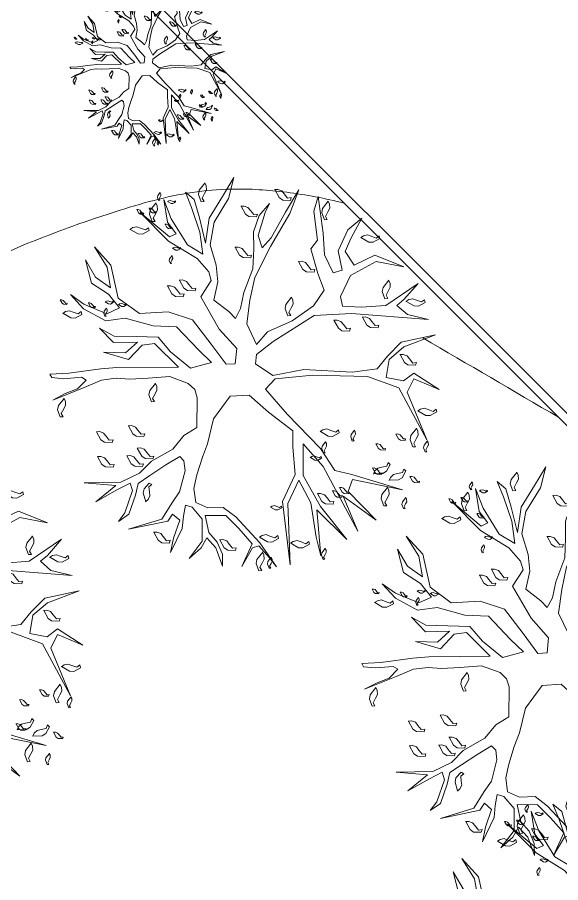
# Model space of a CAD drawing. Header units: millimetres. Extents: x 235 to 418, y 139 to 274.
# Drawn here: x 363.71 to 382.26, y 168.74 to 198.29 of the extents above; entities that cross this region are included whole.
import ezdxf

# ---------------------------------------------------------------- set-up
doc = ezdxf.new("R2010")
doc.units = ezdxf.units.MM
doc.header["$LTSCALE"] = 0.01
for name, color, linetype, lineweight in [('arboles', 252, 'Continuous', 9), ('muebles', 191, 'Continuous', 9), ('muros bajos', 42, 'Continuous', 18), ('pasto', 153, 'Continuous', 9), ('puertas', 2, 'Continuous', 9)]:
    doc.layers.add(name, color=color, linetype=linetype, lineweight=lineweight)

# ---------------------------------------------------------------- blocks, each defined once
blk = doc.blocks.new('A$C0A697A68')
at = {"layer": 'puertas'}
blk.add_lwpolyline([(2.368, 4.301), (2.658, 3.795), (2.932, 3.488), (2.908, 3.251), (2.765, 3.243), (2.534, 3.557), (2.239, 3.939), (1.856, 4.066), (1.404, 4.039), (1.072, 4.283), (0.958, 4.801), (0.698, 5.088), (0.896, 4.77), (0.951, 4.445), (0.717, 4.613), (0.559, 4.881), (0.652, 4.516), (0.92, 4.341), (1.092, 4.13), (0.894, 4.037), (0.53, 4.189), (0.321, 4.338), (0.529, 4.111), (0.876, 3.924), (1.181, 3.965), (1.619, 3.845), (1.987, 3.828), (2.336, 3.464), (2.539, 3.269), (2.207, 3.18), (1.895, 3.438), (1.698, 3.667), (1.353, 3.677), (1.007, 3.686), (0.78, 3.811), (0.999, 3.585), (1.375, 3.591), (1.187, 3.421), (0.842, 3.431), (1.234, 3.317), (1.448, 3.545), (1.644, 3.571), (2.016, 3.199), (1.052, 3.191), (0.799, 3.17), (0.297, 3.103), (0, 3.085), (0.029, 3.034), (0.22, 3.015), (0.494, 3.04), (0.567, 2.995), (0.43, 2.854), (0.24, 2.784), (0.043, 2.68), (0.538, 2.88), (0.811, 2.994), (1.04, 3.024), (1.253, 3.008), (1.54, 3.024), (1.881, 3.048), (2.172, 2.942), (2.274, 2.845), (2.313, 2.717), (2.309, 2.25), (2.104, 2.123), (1.932, 1.911), (1.592, 1.721), (1.406, 1.53), (1.114, 1.391), (0.538, 1.381), (1.033, 1.336), (0.722, 1.083), (1.063, 1.273), (1.26, 1.377), (1.298, 1.26), (1.178, 0.911), (1.074, 0.775), (1.237, 0.886), (1.341, 1.188), (1.383, 1.371), (1.566, 1.496), (1.821, 1.663), (2.037, 1.792), (2.102, 1.723), (2.122, 1.57), (2.034, 1.236), (1.922, 1.077), (1.757, 0.811), (1.235, 0.652), (1.851, 0.779), (1.925, 0.889), (2.037, 0.793), (1.941, 0.513), (1.894, 0.285), (2.077, 0.665), (2.096, 0.856), (2.128, 1.027), (2.232, 0.996), (2.391, 0.807), (2.392, 0.463), (2.184, 0.191), (2.373, 0.36), (2.463, 0.516), (2.606, 0.358), (2.711, 0.072), (2.708, 0.26), (2.627, 0.45), (2.496, 0.599), (2.438, 0.868), (2.76, 0.867), (2.965, 0.661), (3.174, 0.423), (3.011, 0.068), (3.183, 0.357), (3.278, 0.392), (3.448, 0.204), (3.555, 0.063), (3.294, 0.439), (2.918, 0.844), (2.721, 0.995), (2.478, 0.985), (2.289, 1.071), (2.26, 1.289), (2.308, 1.506), (2.393, 1.784), (2.476, 1.995), (2.568, 2.385), (2.831, 2.742), (3.129, 2.759), (3.431, 2.489), (3.814, 2.196), (3.815, 1.94), (3.85, 1.512), (3.652, 1.086), (3.773, 0.092), (3.734, 1.053), (3.907, 1.42), (4.098, 1.068), (4.182, 0.524), (4.254, 0.234), (4.191, 0.958), (4.664, 0.488), (4.25, 1.01), (3.975, 1.495), (3.974, 1.995), (4.289, 1.637), (4.835, 0.622), (4.606, 1.169), (5.122, 0.794), (4.685, 1.246), (4.749, 1.432), (5.536, 1.271), (4.739, 1.509), (4.475, 1.573), (4.251, 1.921), (3.724, 2.461), (3.383, 2.849), (3.539, 3.014), (4.13, 3.071), (4.988, 3.052), (5.478, 2.873), (5.92, 2.055), (5.609, 2.802), (5.714, 3.015), (6.114, 2.847), (5.713, 3.104), (5.552, 2.983), (5.278, 3.035), (5.329, 3.319), (5.558, 3.516), (6.055, 3.705), (5.515, 3.588), (5.3, 3.371), (5.138, 3.172), (4.745, 3.119), (3.985, 3.162), (3.499, 3.064), (3.23, 3.25), (3.244, 3.396), (3.505, 3.598), (4.15, 4.006), (4.734, 4.039), (5.945, 3.946), (5.612, 4.023), (5.449, 4.168), (5.559, 4.26), (5.78, 4.512), (5.272, 4.167), (4.887, 4.137), (4.596, 4.154), (4.565, 4.305), (4.72, 4.637), (5.124, 4.857), (5.557, 4.771), (5.1, 4.954), (4.776, 4.8), (4.637, 5.014), (4.73, 5.227), (4.9, 5.538), (4.68, 5.353), (4.525, 5.022), (4.587, 4.719), (4.449, 4.678), (4.311, 4.96), (4.288, 5.301), (4.211, 5.879), (4.142, 5.648), (4.203, 5.19), (4.099, 5.054), (4.206, 4.668), (4.308, 4.404), (4.14, 4.16), (3.805, 3.926), (3.418, 3.753), (3.245, 3.552), (3.091, 3.875), (3.141, 4.248), (3.216, 4.603), (3.461, 5.091), (3.769, 5.609), (3.908, 5.983), (3.7, 5.633), (3.476, 5.226), (3.33, 5.073), (3.271, 5.265), (3.379, 5.624), (3.449, 5.766), (3.285, 5.578), (3.197, 5.322), (3.2, 5.056), (3.186, 4.743), (3.047, 4.369), (2.992, 4.118), (2.913, 3.963), (2.809, 4.071), (2.575, 4.251), (2.636, 4.536), (2.612, 4.8), (2.514, 5.12), (2.578, 5.472), (2.805, 5.847), (2.89, 6.175), (2.712, 5.879), (2.502, 5.54), (2.444, 5.144), (2.347, 5.541), (2.264, 5.83), (2.126, 5.945), (2.225, 5.703), (2.354, 5.32), (2.401, 4.971), (2.159, 5.117), (1.905, 5.527), (1.786, 5.833), (1.845, 5.474), (1.98, 5.293), (1.876, 5.245), (1.414, 5.628), (1.863, 5.177), (2.31, 4.904), (2.493, 4.695), (2.534, 4.556)], close=True, dxfattribs=at)
for points in [[(2.432, 6.091), (2.454, 6.044), (2.459, 5.98), (2.429, 5.924), (2.39, 5.852), (2.419, 5.801), (2.374, 5.796), (2.331, 5.908), (2.345, 5.975), (2.434, 6.088)], [(3.528, 5.986), (3.58, 5.988), (3.641, 5.966), (3.68, 5.918), (3.732, 5.853), (3.79, 5.86), (3.776, 5.817), (3.656, 5.821), (3.6, 5.86), (3.531, 5.986)], [(1.731, 5.941), (1.74, 5.921), (1.742, 5.894), (1.73, 5.87), (1.713, 5.839), (1.725, 5.818), (1.706, 5.816), (1.688, 5.863), (1.694, 5.891), (1.731, 5.94)], [(1.664, 5.777), (1.686, 5.73), (1.69, 5.666), (1.661, 5.611), (1.622, 5.538), (1.651, 5.487), (1.606, 5.483), (1.563, 5.595), (1.576, 5.661), (1.665, 5.775)], [(1.847, 5.797), (1.865, 5.81), (1.892, 5.815), (1.917, 5.806), (1.95, 5.794), (1.97, 5.809), (1.974, 5.79), (1.93, 5.766), (1.901, 5.767), (1.848, 5.798)], [(2.997, 5.726), (3.049, 5.728), (3.109, 5.707), (3.149, 5.658), (3.2, 5.594), (3.258, 5.6), (3.245, 5.557), (3.125, 5.562), (3.069, 5.6), (3, 5.727)], [(4.368, 5.805), (4.39, 5.758), (4.394, 5.694), (4.365, 5.639), (4.326, 5.566), (4.355, 5.515), (4.31, 5.511), (4.267, 5.623), (4.28, 5.689), (4.37, 5.803)], [(1.364, 5.672), (1.386, 5.673), (1.412, 5.663), (1.429, 5.643), (1.451, 5.615), (1.475, 5.618), (1.47, 5.6), (1.419, 5.602), (1.395, 5.618), (1.366, 5.672)], [(1.555, 5.692), (1.577, 5.693), (1.603, 5.684), (1.62, 5.663), (1.642, 5.636), (1.666, 5.639), (1.661, 5.621), (1.61, 5.623), (1.586, 5.639), (1.556, 5.693)], [(1.806, 5.443), (1.828, 5.443), (1.854, 5.434), (1.87, 5.414), (1.892, 5.386), (1.917, 5.389), (1.911, 5.371), (1.86, 5.373), (1.836, 5.389), (1.807, 5.443)], [(1.256, 5.36), (1.3, 5.389), (1.363, 5.402), (1.421, 5.38), (1.499, 5.352), (1.545, 5.387), (1.556, 5.343), (1.451, 5.285), (1.383, 5.289), (1.258, 5.362)], [(4.88, 5.233), (4.923, 5.262), (4.986, 5.275), (5.045, 5.253), (5.123, 5.225), (5.169, 5.26), (5.179, 5.216), (5.074, 5.159), (5.007, 5.163), (4.882, 5.236)], [(1.925, 5.066), (1.944, 5.078), (1.971, 5.084), (1.996, 5.075), (2.029, 5.063), (2.048, 5.078), (2.053, 5.059), (2.008, 5.034), (1.979, 5.036), (1.926, 5.067)], [(2.905, 5.081), (2.957, 5.083), (3.018, 5.062), (3.057, 5.013), (3.109, 4.949), (3.167, 4.955), (3.153, 4.912), (3.034, 4.917), (2.978, 4.955), (2.909, 5.082)], [(1.916, 4.95), (1.926, 4.93), (1.927, 4.903), (1.915, 4.879), (1.898, 4.848), (1.911, 4.827), (1.892, 4.825), (1.873, 4.873), (1.879, 4.901), (1.917, 4.949)], [(3.901, 4.859), (3.953, 4.861), (4.013, 4.839), (4.053, 4.791), (4.104, 4.726), (4.162, 4.733), (4.149, 4.69), (4.029, 4.694), (3.973, 4.733), (3.904, 4.859)], [(2.031, 4.565), (2.083, 4.567), (2.144, 4.545), (2.183, 4.497), (2.235, 4.432), (2.292, 4.439), (2.279, 4.396), (2.159, 4.4), (2.103, 4.439), (2.034, 4.565)], [(5.318, 4.566), (5.341, 4.519), (5.345, 4.455), (5.316, 4.4), (5.277, 4.327), (5.306, 4.276), (5.261, 4.272), (5.218, 4.384), (5.231, 4.45), (5.32, 4.564)], [(1.843, 4.473), (1.895, 4.475), (1.956, 4.454), (1.995, 4.405), (2.047, 4.341), (2.105, 4.347), (2.091, 4.304), (1.972, 4.309), (1.916, 4.347), (1.847, 4.474)], [(0.16, 4.255), (0.183, 4.255), (0.208, 4.246), (0.225, 4.226), (0.247, 4.198), (0.272, 4.201), (0.266, 4.183), (0.215, 4.185), (0.191, 4.201), (0.162, 4.255)], [(0.867, 4.221), (0.886, 4.233), (0.913, 4.239), (0.938, 4.23), (0.971, 4.218), (0.99, 4.233), (0.995, 4.214), (0.95, 4.189), (0.921, 4.191), (0.868, 4.222)], [(3.792, 4.296), (3.815, 4.249), (3.819, 4.185), (3.79, 4.13), (3.751, 4.057), (3.78, 4.006), (3.735, 4.002), (3.692, 4.114), (3.705, 4.18), (3.794, 4.294)], [(5.591, 4.229), (5.635, 4.258), (5.698, 4.271), (5.756, 4.249), (5.834, 4.221), (5.88, 4.256), (5.891, 4.212), (5.786, 4.154), (5.718, 4.158), (5.593, 4.231)], [(0.2, 4.042), (0.244, 4.071), (0.307, 4.084), (0.365, 4.062), (0.443, 4.034), (0.489, 4.069), (0.5, 4.025), (0.395, 3.968), (0.327, 3.972), (0.203, 4.045)], [(0.601, 4.205), (0.624, 4.206), (0.649, 4.197), (0.666, 4.176), (0.688, 4.148), (0.713, 4.151), (0.707, 4.133), (0.656, 4.135), (0.632, 4.151), (0.603, 4.205)], [(0.889, 4.123), (0.898, 4.103), (0.9, 4.076), (0.887, 4.052), (0.871, 4.021), (0.883, 4), (0.864, 3.998), (0.846, 4.046), (0.851, 4.074), (0.889, 4.122)], [(1.075, 4.182), (1.094, 4.194), (1.12, 4.199), (1.146, 4.19), (1.178, 4.178), (1.198, 4.193), (1.203, 4.174), (1.158, 4.15), (1.129, 4.151), (1.076, 4.183)], [(4.905, 3.983), (4.957, 3.985), (5.018, 3.963), (5.057, 3.914), (5.109, 3.85), (5.167, 3.857), (5.153, 3.813), (5.034, 3.818), (4.978, 3.856), (4.909, 3.983)], [(4.457, 3.934), (4.509, 3.936), (4.57, 3.914), (4.609, 3.866), (4.661, 3.801), (4.718, 3.808), (4.705, 3.765), (4.585, 3.769), (4.529, 3.808), (4.46, 3.934)], [(5.494, 3.395), (5.546, 3.397), (5.607, 3.376), (5.646, 3.327), (5.698, 3.262), (5.756, 3.269), (5.742, 3.226), (5.622, 3.231), (5.567, 3.269), (5.498, 3.396)], [(1.653, 2.945), (1.676, 2.898), (1.68, 2.834), (1.651, 2.778), (1.612, 2.706), (1.641, 2.655), (1.596, 2.65), (1.553, 2.762), (1.566, 2.829), (1.655, 2.942)], [(0.22, 2.709), (0.242, 2.662), (0.246, 2.598), (0.217, 2.543), (0.178, 2.47), (0.207, 2.419), (0.162, 2.415), (0.119, 2.527), (0.132, 2.593), (0.222, 2.707)], [(5.776, 2.511), (5.82, 2.539), (5.883, 2.552), (5.941, 2.531), (6.019, 2.502), (6.065, 2.538), (6.076, 2.494), (5.971, 2.436), (5.903, 2.44), (5.778, 2.513)], [(0.729, 2.182), (0.781, 2.184), (0.841, 2.162), (0.881, 2.113), (0.932, 2.049), (0.99, 2.056), (0.977, 2.012), (0.857, 2.017), (0.801, 2.055), (0.732, 2.182)], [(1.228, 2.276), (1.28, 2.278), (1.341, 2.256), (1.38, 2.208), (1.432, 2.143), (1.49, 2.15), (1.476, 2.107), (1.356, 2.111), (1.3, 2.15), (1.231, 2.276)], [(4.244, 2.184), (4.287, 2.213), (4.35, 2.226), (4.409, 2.204), (4.487, 2.176), (4.533, 2.211), (4.543, 2.167), (4.438, 2.109), (4.371, 2.113), (4.246, 2.186)], [(4.782, 2.209), (4.795, 2.181), (4.798, 2.143), (4.781, 2.111), (4.758, 2.068), (4.775, 2.038), (4.748, 2.035), (4.723, 2.101), (4.731, 2.14), (4.783, 2.207)], [(5.754, 2.238), (5.777, 2.191), (5.781, 2.127), (5.751, 2.071), (5.713, 1.998), (5.741, 1.948), (5.696, 1.943), (5.654, 2.055), (5.667, 2.122), (5.756, 2.235)], [(5.43, 2.147), (5.461, 2.148), (5.497, 2.135), (5.52, 2.107), (5.55, 2.069), (5.584, 2.072), (5.576, 2.047), (5.506, 2.05), (5.473, 2.072), (5.432, 2.147)], [(5.926, 2.04), (5.939, 2.012), (5.942, 1.975), (5.925, 1.942), (5.902, 1.899), (5.919, 1.869), (5.892, 1.866), (5.867, 1.932), (5.874, 1.972), (5.927, 2.039)], [(1.369, 1.927), (1.421, 1.929), (1.481, 1.907), (1.521, 1.858), (1.572, 1.794), (1.63, 1.801), (1.617, 1.757), (1.497, 1.762), (1.441, 1.8), (1.372, 1.927)], [(4.328, 2.024), (4.341, 1.996), (4.344, 1.958), (4.327, 1.925), (4.304, 1.882), (4.321, 1.852), (4.294, 1.85), (4.269, 1.916), (4.277, 1.955), (4.329, 2.022)], [(5.116, 1.993), (5.147, 1.995), (5.183, 1.982), (5.206, 1.953), (5.236, 1.915), (5.271, 1.919), (5.262, 1.894), (5.192, 1.896), (5.159, 1.919), (5.118, 1.994)], [(0.745, 1.793), (0.797, 1.795), (0.857, 1.774), (0.897, 1.725), (0.948, 1.661), (1.006, 1.667), (0.993, 1.624), (0.873, 1.629), (0.817, 1.667), (0.748, 1.794)], [(1.205, 1.805), (1.257, 1.807), (1.318, 1.786), (1.357, 1.737), (1.409, 1.673), (1.467, 1.679), (1.453, 1.636), (1.333, 1.641), (1.277, 1.679), (1.208, 1.806)], [(4.087, 1.777), (4.113, 1.794), (4.15, 1.802), (4.185, 1.789), (4.231, 1.772), (4.258, 1.793), (4.264, 1.767), (4.202, 1.733), (4.162, 1.735), (4.089, 1.779)], [(5.082, 1.518), (5.103, 1.566), (5.149, 1.611), (5.211, 1.625), (5.291, 1.642), (5.311, 1.697), (5.344, 1.666), (5.286, 1.561), (5.227, 1.527), (5.083, 1.522)], [(5.062, 1.612), (5.093, 1.614), (5.129, 1.601), (5.152, 1.572), (5.182, 1.534), (5.216, 1.538), (5.208, 1.512), (5.138, 1.515), (5.105, 1.538), (5.064, 1.613)], [(5.329, 1.418), (5.35, 1.466), (5.396, 1.511), (5.457, 1.524), (5.538, 1.542), (5.557, 1.597), (5.59, 1.566), (5.533, 1.46), (5.474, 1.427), (5.33, 1.421)], [(1.502, 1.081), (1.541, 1.116), (1.569, 1.174), (1.562, 1.236), (1.554, 1.318), (1.6, 1.354), (1.56, 1.376), (1.478, 1.288), (1.465, 1.222), (1.505, 1.083)], [(5.65, 1.481), (5.681, 1.482), (5.717, 1.469), (5.74, 1.441), (5.77, 1.403), (5.805, 1.406), (5.797, 1.381), (5.726, 1.384), (5.693, 1.406), (5.652, 1.481)], [(4.434, 1.253), (4.465, 1.254), (4.501, 1.242), (4.524, 1.213), (4.555, 1.175), (4.589, 1.179), (4.581, 1.153), (4.51, 1.156), (4.477, 1.178), (4.436, 1.253)], [(4.545, 1.307), (4.576, 1.308), (4.612, 1.296), (4.635, 1.267), (4.666, 1.229), (4.7, 1.233), (4.692, 1.207), (4.621, 1.21), (4.588, 1.233), (4.547, 1.307)], [(5.301, 1.311), (5.323, 1.264), (5.327, 1.2), (5.298, 1.145), (5.259, 1.072), (5.288, 1.021), (5.243, 1.017), (5.2, 1.129), (5.213, 1.195), (5.303, 1.309)], [(4.199, 1.213), (4.251, 1.215), (4.311, 1.193), (4.351, 1.144), (4.402, 1.08), (4.46, 1.087), (4.447, 1.043), (4.327, 1.048), (4.271, 1.086), (4.202, 1.213)], [(5.586, 1.149), (5.599, 1.121), (5.602, 1.083), (5.584, 1.05), (5.562, 1.007), (5.579, 0.977), (5.552, 0.975), (5.527, 1.041), (5.534, 1.08), (5.587, 1.147)], [(3.463, 0.999), (3.489, 1.015), (3.526, 1.023), (3.561, 1.01), (3.607, 0.993), (3.634, 1.014), (3.64, 0.988), (3.578, 0.954), (3.538, 0.957), (3.465, 1)], [(1.628, 0.603), (1.68, 0.605), (1.74, 0.584), (1.78, 0.535), (1.831, 0.47), (1.889, 0.477), (1.876, 0.434), (1.756, 0.438), (1.7, 0.477), (1.631, 0.603)], [(3.289, 0.525), (3.332, 0.553), (3.395, 0.566), (3.454, 0.544), (3.532, 0.516), (3.578, 0.551), (3.588, 0.507), (3.483, 0.45), (3.416, 0.454), (3.291, 0.527)], [(2.664, 0.486), (2.716, 0.488), (2.777, 0.467), (2.816, 0.418), (2.868, 0.353), (2.926, 0.36), (2.912, 0.317), (2.792, 0.321), (2.737, 0.36), (2.667, 0.487)], [(3.777, 0.431), (3.821, 0.46), (3.884, 0.473), (3.943, 0.451), (4.02, 0.423), (4.066, 0.458), (4.077, 0.414), (3.972, 0.357), (3.904, 0.361), (3.78, 0.434)], [(3.339, 0.295), (3.361, 0.248), (3.366, 0.183), (3.336, 0.128), (3.297, 0.055), (3.326, 0.005), (3.281, 0), (3.238, 0.112), (3.251, 0.178), (3.341, 0.292)], [(4.322, 0.35), (4.335, 0.322), (4.338, 0.284), (4.32, 0.252), (4.298, 0.209), (4.315, 0.179), (4.288, 0.176), (4.263, 0.242), (4.27, 0.281), (4.323, 0.348)], [(3.475, 0.211), (3.488, 0.183), (3.491, 0.145), (3.473, 0.112), (3.45, 0.069), (3.467, 0.039), (3.441, 0.037), (3.416, 0.103), (3.423, 0.142), (3.476, 0.209)]]:
    blk.add_lwpolyline(points, dxfattribs=at)

msp = doc.modelspace()

# ---------------------------------------------------------------- linework, layer by layer
at = {"layer": 'muebles'}
msp.add_open_spline([(374.867, 191.948), (374.22, 192.104), (373.566, 192.232), (372.279, 192.397), (371.648, 192.438), (370.569, 192.415), (370.122, 192.379), (369.236, 192.246), (368.802, 192.151), (367.928, 191.925), (367.487, 191.791), (365.74, 191.232), (364.393, 190.737), (361.779, 189.565), (360.513, 188.89), (358.618, 187.592), (357.92, 187.033), (356.835, 185.964), (356.414, 185.478), (355.682, 184.449), (355.37, 183.909), (354.53, 182.131), (354.183, 180.826), (353.767, 178.121), (353.697, 176.718), (353.673, 173.857), (353.718, 172.398), (353.798, 168.629), (353.81, 166.312), (353.392, 163.033), (353.193, 162.003), (352.681, 160.224), (352.401, 159.462), (351.726, 157.96), (351.334, 157.223), (350.011, 155.069), (348.934, 153.708), (345.6, 150.311), (343.058, 148.508), (337.698, 145.988), (334.883, 145.275), (331.416, 145.262), (330.619, 145.324), (329.111, 145.58), (328.398, 145.765), (327.291, 146.168), (326.882, 146.346), (326.056, 146.746), (325.642, 146.968), (324.3, 147.711), (323.358, 148.275), (321.533, 149.162), (320.669, 149.51), (319.398, 149.798), (319.049, 149.856), (318.34, 149.926), (317.987, 149.939), (316.727, 149.928), (315.836, 149.82), (314.149, 149.619), (313.352, 149.526), (312.3, 149.523), (311.971, 149.545), (311.471, 149.629), (311.28, 149.678), (310.905, 149.805), (310.723, 149.884), (310.08, 150.218), (309.635, 150.56), (308.761, 151.427), (308.334, 151.952), (307.489, 153.126), (307.07, 153.775), (305.907, 155.626), (305.147, 156.886), (303.768, 158.754), (303.23, 159.408), (302.25, 160.394), (301.841, 160.758), (300.971, 161.42), (300.513, 161.717), (299.086, 162.497), (298.065, 162.869), (296.343, 163.179), (295.655, 163.223), (294.46, 163.143), (293.95, 163.056), (292.969, 162.785), (292.496, 162.604), (290.837, 161.818), (289.758, 161.008), (287.83, 159.226), (286.986, 158.263), (285.445, 156.275), (284.749, 155.25), (282.999, 152.562), (281.995, 150.907), (280.345, 148.643), (279.763, 147.917), (278.51, 146.579), (277.833, 145.958), (275.666, 144.242), (274.04, 143.293), (268.513, 140.945), (264.112, 140.246), (257.605, 140.58), (255.669, 140.837), (252.225, 141.579), (250.716, 142), (249.233, 142.509)], degree=3, knots=[3.716939, 3.716939, 3.716939, 3.716939, 5.600581, 5.600581, 7.382701, 7.382701, 8.622132, 8.622132, 9.861563, 9.861563, 11.167809, 11.167809, 15.094441, 15.094441, 19.021073, 19.021073, 21.581069, 21.581069, 23.471169, 23.471169, 25.361269, 25.361269, 29.489559, 29.489559, 33.617849, 33.617849, 37.74614, 37.74614, 44.233306, 44.233306, 47.286766, 47.286766, 49.656251, 49.656251, 52.025736, 52.025736, 56.764706, 56.764706, 64.960958, 64.960958, 73.15721, 73.15721, 75.665386, 75.665386, 78.03551, 78.03551, 79.47115, 79.47115, 80.906789, 80.906789, 84.074376, 84.074376, 86.662392, 86.662392, 87.602569, 87.602569, 88.542746, 88.542746, 90.981949, 90.981949, 93.421152, 93.421152, 94.666008, 94.666008, 95.533238, 95.533238, 96.400469, 96.400469, 98.641252, 98.641252, 100.882035, 100.882035, 103.122818, 103.122818, 106.983699, 106.983699, 109.169702, 109.169702, 110.565154, 110.565154, 111.960605, 111.960605, 114.751508, 114.751508, 116.561192, 116.561192, 117.916208, 117.916208, 119.271223, 119.271223, 122.849708, 122.849708, 126.428193, 126.428193, 130.006678, 130.006678, 135.853399, 135.853399, 138.859408, 138.859408, 141.865417, 141.865417, 147.877435, 147.877435, 160.649841, 160.649841, 165.92354, 165.92354, 170.016303, 170.016303, 170.016303, 170.016303], dxfattribs=at)
msp.add_open_spline([(377.551, 187.341), (379.098, 186.441), (380.644, 185.542), (382.184, 184.632)], degree=3, dxfattribs=at)
at = {"layer": 'muros bajos'}
for p, q in [((342.455, 224.785), (390.798, 176.441)), ((342.243, 224.573), (390.789, 176.026))]:
    msp.add_line(p, q, dxfattribs=at)

# ---------------------------------------------------------------- block references
at = {"layer": 'arboles', "xscale": 2.17388192351757, "yscale": 2.173881923517484, "zscale": 2.173881923517529}
for p in [(364.823, 179.395), (352.657, 170.657), (375.469, 169.518), (377.37, 158.501)]:
    msp.add_blockref('A$C0A697A68', p, dxfattribs=at)
at = {"layer": 'pasto', "xscale": 0.8712362862345344, "yscale": 0.8712362862345344, "zscale": 0.8712362862345457}
msp.add_blockref('A$C0A697A68', (365.507, 193.901), dxfattribs=at)

doc.saveas('drawing.dxf')
